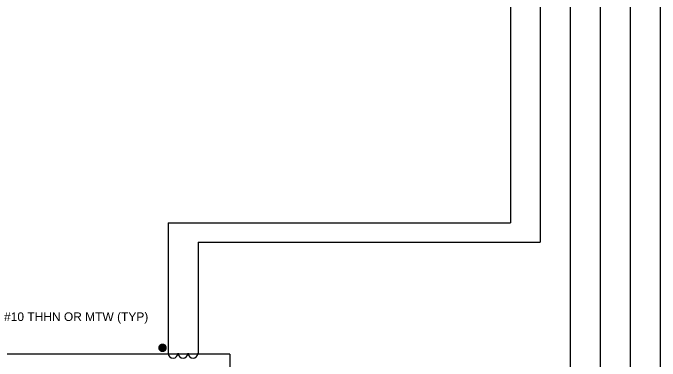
# Model space of a CAD drawing. Header units: inches. Extents: x -228 to 241, y -155 to 115.
# Drawn here: x -176.79 to -167.35, y -23.43 to -18.36 of the extents above; entities that cross this region are included whole.
import ezdxf

# ---------------------------------------------------------------- set-up
doc = ezdxf.new("R2010")
doc.units = ezdxf.units.IN
doc.header["$MEASUREMENT"] = 0
for name, color, linetype in [('CURRENT TRANSFORMER', 201, 'Continuous'), ('PANEL WIRE', 5, 'Continuous'), ('TXT', 4, 'Continuous')]:
    doc.layers.add(name, color=color, linetype=linetype)
doc.styles.get("Standard").update_dxf_attribs({"font": 'arial.ttf'})

msp = doc.modelspace()

# ---------------------------------------------------------------- linework, layer by layer
at = {"layer": 'CURRENT TRANSFORMER'}
for p, q in [((-169.531466, -15.643901), (-169.531466, -21.418088)), ((-169.094639, -15.643901), (-169.094639, -21.696433)), ((-168.657813, -15.643901), (-168.657813, -25.265375)), ((-168.220987, -15.643901), (-168.220987, -25.265375)), ((-167.784161, -15.643901), (-167.784161, -24.523576)), ((-167.347334, -15.643901), (-167.347334, -24.523576)), ((-174.526381, -21.418088), (-169.531466, -21.418088)), ((-174.526381, -21.418088), (-174.526381, -23.31582)), ((-174.089554, -21.696433), (-169.094639, -21.696433)), ((-174.089554, -21.696433), (-174.089554, -23.31582))]:
    msp.add_line(p, q, dxfattribs=at)
at = {"layer": 'CURRENT TRANSFORMER', "ltscale": 0.1, "const_width": 0.0625}
msp.add_lwpolyline([(-174.638235, -23.238886, 1), (-174.575735, -23.238886, 1)], format="xyb", close=True, dxfattribs=at)
at = {"layer": 'CURRENT TRANSFORMER'}
for centre in [(-174.453576, -23.31582), (-174.307968, -23.31582), (-174.162359, -23.31582)]:
    msp.add_arc(centre, 0.072804, 180, 0, dxfattribs=at)
at = {"layer": 'PANEL WIRE'}
for q in [(-191.058421, -23.332957), (-173.625447, -26.146564)]:
    msp.add_line((-173.625447, -23.332957), q, dxfattribs=at)

# ---------------------------------------------------------------- texts
at = {"layer": 'TXT'}
msp.add_text('#10 THHN OR MTW (TYP)', height=0.125, dxfattribs=at).set_placement((-176.919657, -22.84733))

doc.saveas('drawing.dxf')
